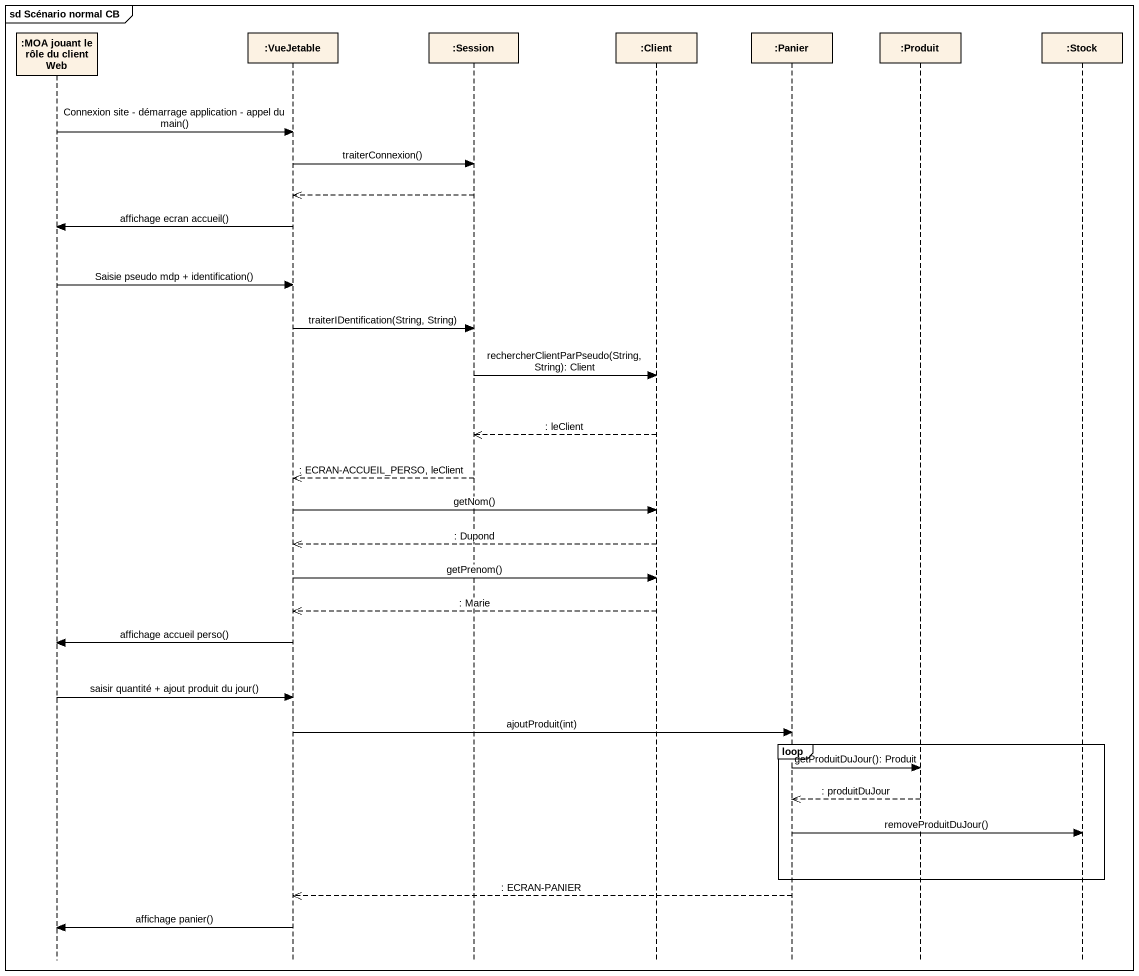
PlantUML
@startuml
mainframe sd Scénario normal CB
hide footbox
participant ":MOA jouant le rôle du client Web" as MOA_jouant_le_rôle_du
participant ":VueJetable" as VueJetable
participant ":Session" as Session
participant ":Client" as Client
participant ":Panier" as Panier
participant ":Produit" as Produit
participant ":Stock" as Stock

MOA_jouant_le_rôle_du -> VueJetable : Connexion site - démarrage application - appel du main()
VueJetable -> Session : traiterConnexion()
Session -->> VueJetable
VueJetable -> MOA_jouant_le_rôle_du : affichage ecran accueil()
MOA_jouant_le_rôle_du -> VueJetable : Saisie pseudo mdp + identification()
VueJetable -> Session : traiterIDentification(String, String)
Session -> Client : rechercherClientParPseudo(String, String): Client
Client -->> Session : : leClient
Session -->> VueJetable : : ECRAN-ACCUEIL_PERSO, leClient
VueJetable -> Client : getNom()
Client -->> VueJetable : : Dupond
VueJetable -> Client : getPrenom()
Client -->> VueJetable : : Marie
VueJetable -> MOA_jouant_le_rôle_du : affichage accueil perso()
MOA_jouant_le_rôle_du -> VueJetable : saisir quantité + ajout produit du jour()
VueJetable -> Panier : ajoutProduit(int)
loop
  Panier -> Produit : getProduitDuJour(): Produit
  Produit -->> Panier : : produitDuJour
  Panier -> Stock : removeProduitDuJour()
end
Panier -->> VueJetable : : ECRAN-PANIER
VueJetable -> MOA_jouant_le_rôle_du : affichage panier()
@enduml
